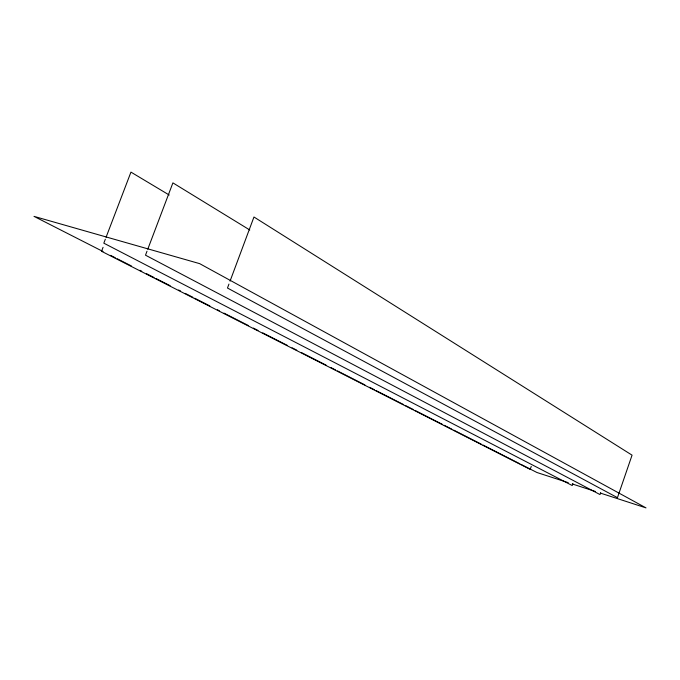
<?xml version="1.0" encoding="UTF-8"?>
<svg xmlns="http://www.w3.org/2000/svg" width="680" height="680" viewBox="0 0 680 680"><rect width="100%" height="100%" fill="white"/><g stroke="black" fill="none" stroke-linecap="round" stroke-linejoin="round"><path stroke-width="1.02" d="M600.661 492.668L600.006 494.572L145.503 255.187L146.999 251.226M572.875 483.659L572.22 485.537L103.819 243.176L105.323 239.232M531.241 466.446L530.213 469.396L101.549 251.294L103.062 247.325M228.948 284.087L227.477 288.031L617.457 497.666L632.06 455.158L253.963 217.005L230.052 281.129M147.756 249.246L172.907 182.869L249.773 229.984M106.08 237.252L130.951 172.117L169.209 195.016M568.233 482.656L536.928 472.498L521.807 464.797M572.279 483.964L595.501 491.504M600.55 493.144L646 507.883L199.639 263.636L34 216.368L103.011 251.515M110.576 255.365L115.302 257.771M117.189 258.74L131.376 265.957M139.876 270.291L141.772 271.252M146.498 273.657L154.062 277.517M155.95 278.477L170.127 285.702M178.636 290.028L180.531 290.998M185.257 293.403L192.822 297.253M194.709 298.214L209.839 305.915M217.396 309.774L219.292 310.734M224.018 313.14L248.6 325.661M253.325 328.066L258.051 330.471M262.777 332.877L287.359 345.398M292.085 347.803L296.811 350.208M301.537 352.623L326.12 365.135M330.846 367.548L335.572 369.954M337.458 370.914L364.871 384.88M369.605 387.286L374.332 389.691M376.219 390.651L403.631 404.617M405.526 405.577L413.091 409.428M414.978 410.397L442.391 424.354M444.287 425.315L451.851 429.173M453.738 430.134L481.151 444.091M483.046 445.06L519.911 463.837"/></g></svg>
